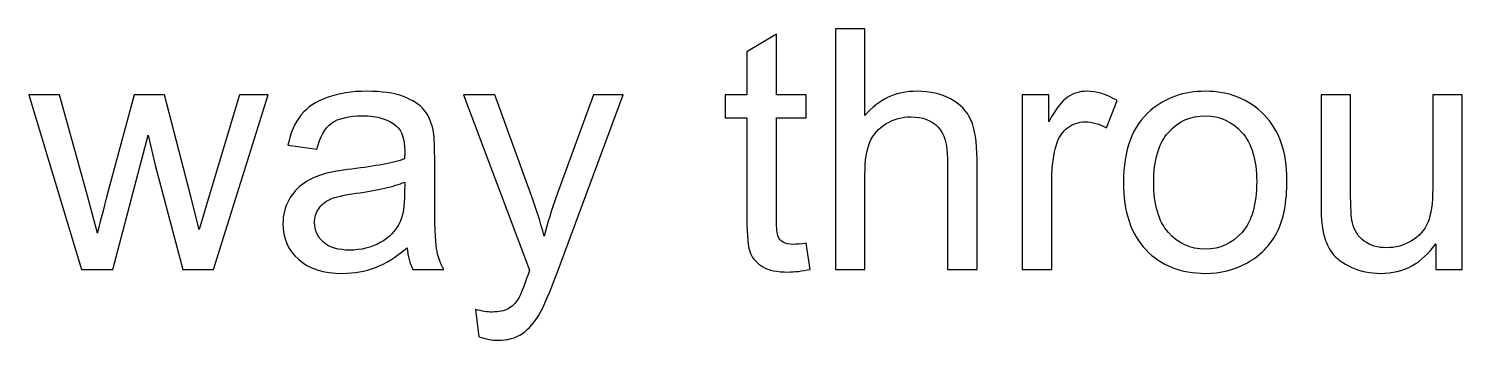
# Model space of a CAD drawing. Header units: centimetres. Extents: x -192 to 192, y -120 to 148.
# Drawn here: x -158.79 to -129.2, y 97.56 to 103.99 of the extents above; entities that cross this region are included whole.
import ezdxf

# ---------------------------------------------------------------- set-up
doc = ezdxf.new("R2010")
doc.units = ezdxf.units.CM
doc.header["$MEASUREMENT"] = 0
doc.layers.add('layer 1', color=7, linetype='Continuous')

msp = doc.modelspace()

# ---------------------------------------------------------------- linework, layer by layer
at = {"layer": 'layer 1', "color": 6}
for points, knots in [([(-142.73959, 99.56642), (-142.73959, 99.56642), (-142.65626, 99.02707), (-142.65626, 99.02707), (-142.65626, 99.02707), (-142.82755, 98.99119), (-142.98149, 98.97267), (-143.11575, 98.97267), (-143.11575, 98.97267), (-143.33681, 98.97267), (-143.50811, 99.00739), (-143.63079, 99.07799), (-143.63079, 99.07799), (-143.75232, 99.14859), (-143.83797, 99.24003), (-143.88774, 99.35461), (-143.88774, 99.35461), (-143.9375, 99.4692), (-143.96181, 99.70994), (-143.96181, 100.07683), (-143.96181, 100.07683), (-143.96181, 100.07683), (-143.96181, 102.15322), (-143.96181, 102.15322), (-143.96181, 102.15322), (-143.96181, 102.15322), (-144.4132, 102.15322), (-144.4132, 102.15322), (-144.4132, 102.15322), (-144.4132, 102.15322), (-144.4132, 102.62544), (-144.4132, 102.62544), (-144.4132, 102.62544), (-144.4132, 102.62544), (-143.96181, 102.62544), (-143.96181, 102.62544), (-143.96181, 102.62544), (-143.96181, 102.62544), (-143.96181, 103.51665), (-143.96181, 103.51665), (-143.96181, 103.51665), (-143.96181, 103.51665), (-143.3507, 103.88355), (-143.3507, 103.88355), (-143.3507, 103.88355), (-143.3507, 103.88355), (-143.3507, 102.62544), (-143.3507, 102.62544), (-143.3507, 102.62544), (-143.3507, 102.62544), (-142.73959, 102.62544), (-142.73959, 102.62544), (-142.73959, 102.62544), (-142.73959, 102.62544), (-142.73959, 102.15322), (-142.73959, 102.15322), (-142.73959, 102.15322), (-142.73959, 102.15322), (-143.3507, 102.15322), (-143.3507, 102.15322), (-143.3507, 102.15322), (-143.3507, 102.15322), (-143.3507, 100.04211), (-143.3507, 100.04211), (-143.3507, 100.04211), (-143.3507, 99.86734), (-143.34028, 99.75508), (-143.31829, 99.70531), (-143.31829, 99.70531), (-143.29746, 99.65554), (-143.26274, 99.61619), (-143.21413, 99.58609), (-143.21413, 99.58609), (-143.16551, 99.55716), (-143.09607, 99.54211), (-143.00579, 99.54211), (-143.00579, 99.54211), (-142.93866, 99.54211), (-142.84954, 99.55021), (-142.73959, 99.56642)], [0, 0, 0, 0, 0.04761905, 0.04761905, 0.04761905, 0.04761905, 0.0952381, 0.0952381, 0.0952381, 0.0952381, 0.14285714, 0.14285714, 0.14285714, 0.14285714, 0.19047619, 0.19047619, 0.19047619, 0.19047619, 0.23809524, 0.23809524, 0.23809524, 0.23809524, 0.28571429, 0.28571429, 0.28571429, 0.28571429, 0.33333333, 0.33333333, 0.33333333, 0.33333333, 0.38095238, 0.38095238, 0.38095238, 0.38095238, 0.42857143, 0.42857143, 0.42857143, 0.42857143, 0.47619048, 0.47619048, 0.47619048, 0.47619048, 0.52380952, 0.52380952, 0.52380952, 0.52380952, 0.57142857, 0.57142857, 0.57142857, 0.57142857, 0.61904762, 0.61904762, 0.61904762, 0.61904762, 0.66666667, 0.66666667, 0.66666667, 0.66666667, 0.71428571, 0.71428571, 0.71428571, 0.71428571, 0.76190476, 0.76190476, 0.76190476, 0.76190476, 0.80952381, 0.80952381, 0.80952381, 0.80952381, 0.85714286, 0.85714286, 0.85714286, 0.85714286, 0.9047619, 0.9047619, 0.9047619, 0.9047619, 1, 1, 1, 1]), ([(-142.13658, 99.02128), (-142.13658, 99.02128), (-142.13658, 103.9935), (-142.13658, 103.9935), (-142.13658, 103.9935), (-142.13658, 103.9935), (-141.52547, 103.9935), (-141.52547, 103.9935), (-141.52547, 103.9935), (-141.52547, 103.9935), (-141.52547, 102.20415), (-141.52547, 102.20415), (-141.52547, 102.20415), (-141.2419, 102.53632), (-140.88426, 102.70183), (-140.45139, 102.70183), (-140.45139, 102.70183), (-140.18635, 102.70183), (-139.95602, 102.64975), (-139.75926, 102.54443), (-139.75926, 102.54443), (-139.56366, 102.4391), (-139.42362, 102.29443), (-139.33912, 102.10924), (-139.33912, 102.10924), (-139.25463, 101.92406), (-139.21297, 101.65438), (-139.21297, 101.30253), (-139.21297, 101.30253), (-139.21297, 101.30253), (-139.21297, 99.02128), (-139.21297, 99.02128), (-139.21297, 99.02128), (-139.21297, 99.02128), (-139.82408, 99.02128), (-139.82408, 99.02128), (-139.82408, 99.02128), (-139.82408, 99.02128), (-139.82408, 101.30021), (-139.82408, 101.30021), (-139.82408, 101.30021), (-139.82408, 101.60461), (-139.89005, 101.82683), (-140.02084, 101.96572), (-140.02084, 101.96572), (-140.15278, 102.10461), (-140.33797, 102.17406), (-140.57871, 102.17406), (-140.57871, 102.17406), (-140.75811, 102.17406), (-140.92709, 102.12776), (-141.08565, 102.03401), (-141.08565, 102.03401), (-141.24422, 101.94026), (-141.35648, 101.81294), (-141.42477, 101.65207), (-141.42477, 101.65207), (-141.4919, 101.49234), (-141.52547, 101.27128), (-141.52547, 100.98887), (-141.52547, 100.98887), (-141.52547, 100.98887), (-141.52547, 99.02128), (-141.52547, 99.02128), (-141.52547, 99.02128), (-141.52547, 99.02128), (-142.13658, 99.02128), (-142.13658, 99.02128)], [0, 0, 0, 0, 0.05555556, 0.05555556, 0.05555556, 0.05555556, 0.11111111, 0.11111111, 0.11111111, 0.11111111, 0.16666667, 0.16666667, 0.16666667, 0.16666667, 0.22222222, 0.22222222, 0.22222222, 0.22222222, 0.27777778, 0.27777778, 0.27777778, 0.27777778, 0.33333333, 0.33333333, 0.33333333, 0.33333333, 0.38888889, 0.38888889, 0.38888889, 0.38888889, 0.44444444, 0.44444444, 0.44444444, 0.44444444, 0.5, 0.5, 0.5, 0.5, 0.55555556, 0.55555556, 0.55555556, 0.55555556, 0.61111111, 0.61111111, 0.61111111, 0.61111111, 0.66666667, 0.66666667, 0.66666667, 0.66666667, 0.72222222, 0.72222222, 0.72222222, 0.72222222, 0.77777778, 0.77777778, 0.77777778, 0.77777778, 0.83333333, 0.83333333, 0.83333333, 0.83333333, 0.88888889, 0.88888889, 0.88888889, 0.88888889, 1, 1, 1, 1]), ([(-150.9757, 99.47267), (-151.20255, 99.27938), (-151.4213, 99.14397), (-151.63079, 99.0641), (-151.63079, 99.0641), (-151.84028, 98.98424), (-152.06482, 98.94489), (-152.30556, 98.94489), (-152.30556, 98.94489), (-152.7014, 98.94489), (-153.00579, 99.04096), (-153.21876, 99.23424), (-153.21876, 99.23424), (-153.43172, 99.42637), (-153.5382, 99.6729), (-153.5382, 99.97267), (-153.5382, 99.97267), (-153.5382, 100.14859), (-153.49769, 100.30947), (-153.41783, 100.45531), (-153.41783, 100.45531), (-153.33681, 100.60114), (-153.23149, 100.71688), (-153.10186, 100.80484), (-153.10186, 100.80484), (-152.97107, 100.89281), (-152.82524, 100.95994), (-152.66204, 101.00508), (-152.66204, 101.00508), (-152.54167, 101.03633), (-152.35996, 101.06642), (-152.11806, 101.09651), (-152.11806, 101.09651), (-151.62501, 101.15438), (-151.26042, 101.22498), (-151.02779, 101.306), (-151.02779, 101.306), (-151.02547, 101.38933), (-151.02431, 101.44257), (-151.02431, 101.46457), (-151.02431, 101.46457), (-151.02431, 101.71225), (-151.08218, 101.88702), (-151.19792, 101.98887), (-151.19792, 101.98887), (-151.35417, 102.1266), (-151.58681, 102.19489), (-151.89468, 102.19489), (-151.89468, 102.19489), (-152.18288, 102.19489), (-152.39584, 102.14396), (-152.53241, 102.04327), (-152.53241, 102.04327), (-152.67015, 101.94257), (-152.77084, 101.76433), (-152.83681, 101.50739), (-152.83681, 101.50739), (-152.83681, 101.50739), (-153.43403, 101.59072), (-153.43403, 101.59072), (-153.43403, 101.59072), (-153.37964, 101.84651), (-153.29052, 102.05369), (-153.16552, 102.21109), (-153.16552, 102.21109), (-153.04052, 102.3685), (-152.85996, 102.48887), (-152.62385, 102.57452), (-152.62385, 102.57452), (-152.3889, 102.65901), (-152.11459, 102.70183), (-151.8044, 102.70183), (-151.8044, 102.70183), (-151.49653, 102.70183), (-151.24538, 102.66595), (-151.05209, 102.59304), (-151.05209, 102.59304), (-150.85996, 102.52012), (-150.7176, 102.42984), (-150.62732, 102.31989), (-150.62732, 102.31989), (-150.53704, 102.20994), (-150.47339, 102.07105), (-150.43635, 101.90322), (-150.43635, 101.90322), (-150.41667, 101.79906), (-150.40626, 101.61156), (-150.40626, 101.34188), (-150.40626, 101.34188), (-150.40626, 101.34188), (-150.40626, 100.5317), (-150.40626, 100.5317), (-150.40626, 100.5317), (-150.40626, 99.96572), (-150.39353, 99.60809), (-150.36806, 99.45646), (-150.36806, 99.45646), (-150.34376, 99.30484), (-150.29283, 99.16017), (-150.21876, 99.02128), (-150.21876, 99.02128), (-150.21876, 99.02128), (-150.85765, 99.02128), (-150.85765, 99.02128), (-150.85765, 99.02128), (-150.91899, 99.14975), (-150.95834, 99.30022), (-150.9757, 99.47267)], [0, 0, 0, 0, 0.03571429, 0.03571429, 0.03571429, 0.03571429, 0.07142857, 0.07142857, 0.07142857, 0.07142857, 0.10714286, 0.10714286, 0.10714286, 0.10714286, 0.14285714, 0.14285714, 0.14285714, 0.14285714, 0.17857143, 0.17857143, 0.17857143, 0.17857143, 0.21428571, 0.21428571, 0.21428571, 0.21428571, 0.25, 0.25, 0.25, 0.25, 0.28571429, 0.28571429, 0.28571429, 0.28571429, 0.32142857, 0.32142857, 0.32142857, 0.32142857, 0.35714286, 0.35714286, 0.35714286, 0.35714286, 0.39285714, 0.39285714, 0.39285714, 0.39285714, 0.42857143, 0.42857143, 0.42857143, 0.42857143, 0.46428571, 0.46428571, 0.46428571, 0.46428571, 0.5, 0.5, 0.5, 0.5, 0.53571429, 0.53571429, 0.53571429, 0.53571429, 0.57142857, 0.57142857, 0.57142857, 0.57142857, 0.60714286, 0.60714286, 0.60714286, 0.60714286, 0.64285714, 0.64285714, 0.64285714, 0.64285714, 0.67857143, 0.67857143, 0.67857143, 0.67857143, 0.71428571, 0.71428571, 0.71428571, 0.71428571, 0.75, 0.75, 0.75, 0.75, 0.78571429, 0.78571429, 0.78571429, 0.78571429, 0.82142857, 0.82142857, 0.82142857, 0.82142857, 0.85714286, 0.85714286, 0.85714286, 0.85714286, 0.89285714, 0.89285714, 0.89285714, 0.89285714, 0.92857143, 0.92857143, 0.92857143, 0.92857143, 1, 1, 1, 1]), ([(-138.28125, 99.02128), (-138.28125, 99.02128), (-138.28125, 102.62544), (-138.28125, 102.62544), (-138.28125, 102.62544), (-138.28125, 102.62544), (-137.73264, 102.62544), (-137.73264, 102.62544), (-137.73264, 102.62544), (-137.73264, 102.62544), (-137.73264, 102.07336), (-137.73264, 102.07336), (-137.73264, 102.07336), (-137.59259, 102.32915), (-137.46296, 102.49813), (-137.34375, 102.57915), (-137.34375, 102.57915), (-137.22454, 102.66132), (-137.09375, 102.70183), (-136.95139, 102.70183), (-136.95139, 102.70183), (-136.74537, 102.70183), (-136.53588, 102.63702), (-136.32292, 102.50855), (-136.32292, 102.50855), (-136.32292, 102.50855), (-136.54051, 101.94489), (-136.54051, 101.94489), (-136.54051, 101.94489), (-136.68866, 102.02822), (-136.83681, 102.06989), (-136.98496, 102.06989), (-136.98496, 102.06989), (-137.11806, 102.06989), (-137.23727, 102.02938), (-137.34259, 101.94952), (-137.34259, 101.94952), (-137.44792, 101.86966), (-137.52315, 101.75855), (-137.56829, 101.61619), (-137.56829, 101.61619), (-137.63658, 101.39975), (-137.67014, 101.16248), (-137.67014, 100.90438), (-137.67014, 100.90438), (-137.67014, 100.90438), (-137.67014, 99.02128), (-137.67014, 99.02128), (-137.67014, 99.02128), (-137.67014, 99.02128), (-138.28125, 99.02128), (-138.28125, 99.02128)], [0, 0, 0, 0, 0.07142857, 0.07142857, 0.07142857, 0.07142857, 0.14285714, 0.14285714, 0.14285714, 0.14285714, 0.21428571, 0.21428571, 0.21428571, 0.21428571, 0.28571429, 0.28571429, 0.28571429, 0.28571429, 0.35714286, 0.35714286, 0.35714286, 0.35714286, 0.42857143, 0.42857143, 0.42857143, 0.42857143, 0.5, 0.5, 0.5, 0.5, 0.57142857, 0.57142857, 0.57142857, 0.57142857, 0.64285714, 0.64285714, 0.64285714, 0.64285714, 0.71428571, 0.71428571, 0.71428571, 0.71428571, 0.78571429, 0.78571429, 0.78571429, 0.78571429, 0.85714286, 0.85714286, 0.85714286, 0.85714286, 1, 1, 1, 1]), ([(-136.19097, 100.82336), (-136.19097, 101.48887), (-136.00579, 101.98193), (-135.63426, 102.30253), (-135.63426, 102.30253), (-135.32523, 102.56873), (-134.94676, 102.70183), (-134.50116, 102.70183), (-134.50116, 102.70183), (-134.00695, 102.70183), (-133.60185, 102.5398), (-133.28704, 102.21572), (-133.28704, 102.21572), (-132.97338, 101.89281), (-132.81598, 101.44489), (-132.81598, 100.87429), (-132.81598, 100.87429), (-132.81598, 100.41133), (-132.88542, 100.0479), (-133.02431, 99.78285), (-133.02431, 99.78285), (-133.1632, 99.51781), (-133.36574, 99.31179), (-133.63195, 99.1648), (-133.63195, 99.1648), (-133.89699, 99.01781), (-134.1875, 98.94489), (-134.50116, 98.94489), (-134.50116, 98.94489), (-135.00579, 98.94489), (-135.4132, 99.10577), (-135.72454, 99.42869), (-135.72454, 99.42869), (-136.03588, 99.7516), (-136.19097, 100.21688), (-136.19097, 100.82336)], [0, 0, 0, 0, 0.1, 0.1, 0.1, 0.1, 0.2, 0.2, 0.2, 0.2, 0.3, 0.3, 0.3, 0.3, 0.4, 0.4, 0.4, 0.4, 0.5, 0.5, 0.5, 0.5, 0.6, 0.6, 0.6, 0.6, 0.7, 0.7, 0.7, 0.7, 0.8, 0.8, 0.8, 0.8, 1, 1, 1, 1]), ([(-157.69676, 99.02128), (-157.69676, 99.02128), (-158.78588, 102.62544), (-158.78588, 102.62544), (-158.78588, 102.62544), (-158.78588, 102.62544), (-158.14699, 102.62544), (-158.14699, 102.62544), (-158.14699, 102.62544), (-158.14699, 102.62544), (-157.57176, 100.54558), (-157.57176, 100.54558), (-157.57176, 100.54558), (-157.57176, 100.54558), (-157.36806, 99.77128), (-157.36806, 99.77128), (-157.36806, 99.77128), (-157.35995, 99.80947), (-157.29745, 100.05716), (-157.18171, 100.51433), (-157.18171, 100.51433), (-157.18171, 100.51433), (-156.61111, 102.62544), (-156.61111, 102.62544), (-156.61111, 102.62544), (-156.61111, 102.62544), (-155.98495, 102.62544), (-155.98495, 102.62544), (-155.98495, 102.62544), (-155.98495, 102.62544), (-155.44213, 100.53285), (-155.44213, 100.53285), (-155.44213, 100.53285), (-155.44213, 100.53285), (-155.26505, 99.84651), (-155.26505, 99.84651), (-155.26505, 99.84651), (-155.26505, 99.84651), (-155.05787, 100.54211), (-155.05787, 100.54211), (-155.05787, 100.54211), (-155.05787, 100.54211), (-154.43519, 102.62544), (-154.43519, 102.62544), (-154.43519, 102.62544), (-154.43519, 102.62544), (-153.84144, 102.62544), (-153.84144, 102.62544), (-153.84144, 102.62544), (-153.84144, 102.62544), (-154.97222, 99.02128), (-154.97222, 99.02128), (-154.97222, 99.02128), (-154.97222, 99.02128), (-155.60417, 99.02128), (-155.60417, 99.02128), (-155.60417, 99.02128), (-155.60417, 99.02128), (-156.17593, 101.17753), (-156.17593, 101.17753), (-156.17593, 101.17753), (-156.17593, 101.17753), (-156.3206, 101.79443), (-156.3206, 101.79443), (-156.3206, 101.79443), (-156.3206, 101.79443), (-157.04977, 99.02128), (-157.04977, 99.02128), (-157.04977, 99.02128), (-157.04977, 99.02128), (-157.69676, 99.02128), (-157.69676, 99.02128)], [0, 0, 0, 0, 0.05263158, 0.05263158, 0.05263158, 0.05263158, 0.10526316, 0.10526316, 0.10526316, 0.10526316, 0.15789474, 0.15789474, 0.15789474, 0.15789474, 0.21052632, 0.21052632, 0.21052632, 0.21052632, 0.26315789, 0.26315789, 0.26315789, 0.26315789, 0.31578947, 0.31578947, 0.31578947, 0.31578947, 0.36842105, 0.36842105, 0.36842105, 0.36842105, 0.42105263, 0.42105263, 0.42105263, 0.42105263, 0.47368421, 0.47368421, 0.47368421, 0.47368421, 0.52631579, 0.52631579, 0.52631579, 0.52631579, 0.57894737, 0.57894737, 0.57894737, 0.57894737, 0.63157895, 0.63157895, 0.63157895, 0.63157895, 0.68421053, 0.68421053, 0.68421053, 0.68421053, 0.73684211, 0.73684211, 0.73684211, 0.73684211, 0.78947368, 0.78947368, 0.78947368, 0.78947368, 0.84210526, 0.84210526, 0.84210526, 0.84210526, 0.89473684, 0.89473684, 0.89473684, 0.89473684, 1, 1, 1, 1]), ([(-149.49537, 97.63586), (-149.49537, 97.63586), (-149.56482, 98.20068), (-149.56482, 98.20068), (-149.56482, 98.20068), (-149.43056, 98.1648), (-149.31482, 98.14628), (-149.21528, 98.14628), (-149.21528, 98.14628), (-149.07871, 98.14628), (-148.96991, 98.16943), (-148.88889, 98.21457), (-148.88889, 98.21457), (-148.80672, 98.25971), (-148.73959, 98.32336), (-148.6875, 98.40438), (-148.6875, 98.40438), (-148.64931, 98.46572), (-148.58681, 98.61735), (-148.50116, 98.8604), (-148.50116, 98.8604), (-148.48959, 98.89397), (-148.47223, 98.94373), (-148.44676, 99.00971), (-148.44676, 99.00971), (-148.44676, 99.00971), (-149.81482, 102.62544), (-149.81482, 102.62544), (-149.81482, 102.62544), (-149.81482, 102.62544), (-149.16204, 102.62544), (-149.16204, 102.62544), (-149.16204, 102.62544), (-149.16204, 102.62544), (-148.40973, 100.54443), (-148.40973, 100.54443), (-148.40973, 100.54443), (-148.31135, 100.2817), (-148.22454, 100.00392), (-148.147, 99.71225), (-148.147, 99.71225), (-148.07639, 99.98656), (-147.99306, 100.25739), (-147.89584, 100.52359), (-147.89584, 100.52359), (-147.89584, 100.52359), (-147.12732, 102.62544), (-147.12732, 102.62544), (-147.12732, 102.62544), (-147.12732, 102.62544), (-146.51737, 102.62544), (-146.51737, 102.62544), (-146.51737, 102.62544), (-146.51737, 102.62544), (-147.87963, 98.95878), (-147.87963, 98.95878), (-147.87963, 98.95878), (-148.02663, 98.5641), (-148.14121, 98.29327), (-148.22338, 98.14397), (-148.22338, 98.14397), (-148.33218, 97.94373), (-148.45718, 97.79674), (-148.59723, 97.70299), (-148.59723, 97.70299), (-148.73843, 97.60924), (-148.90625, 97.56295), (-149.1007, 97.56295), (-149.1007, 97.56295), (-149.21875, 97.56295), (-149.3507, 97.58725), (-149.49537, 97.63586)], [0, 0, 0, 0, 0.05263158, 0.05263158, 0.05263158, 0.05263158, 0.10526316, 0.10526316, 0.10526316, 0.10526316, 0.15789474, 0.15789474, 0.15789474, 0.15789474, 0.21052632, 0.21052632, 0.21052632, 0.21052632, 0.26315789, 0.26315789, 0.26315789, 0.26315789, 0.31578947, 0.31578947, 0.31578947, 0.31578947, 0.36842105, 0.36842105, 0.36842105, 0.36842105, 0.42105263, 0.42105263, 0.42105263, 0.42105263, 0.47368421, 0.47368421, 0.47368421, 0.47368421, 0.52631579, 0.52631579, 0.52631579, 0.52631579, 0.57894737, 0.57894737, 0.57894737, 0.57894737, 0.63157895, 0.63157895, 0.63157895, 0.63157895, 0.68421053, 0.68421053, 0.68421053, 0.68421053, 0.73684211, 0.73684211, 0.73684211, 0.73684211, 0.78947368, 0.78947368, 0.78947368, 0.78947368, 0.84210526, 0.84210526, 0.84210526, 0.84210526, 0.89473684, 0.89473684, 0.89473684, 0.89473684, 1, 1, 1, 1]), ([(-129.74537, 99.02128), (-129.74537, 99.02128), (-129.74537, 99.55716), (-129.74537, 99.55716), (-129.74537, 99.55716), (-130.02546, 99.14859), (-130.40509, 98.94489), (-130.88542, 98.94489), (-130.88542, 98.94489), (-131.09722, 98.94489), (-131.29514, 98.9854), (-131.47917, 99.06642), (-131.47917, 99.06642), (-131.66319, 99.14859), (-131.79977, 99.25045), (-131.88889, 99.37313), (-131.88889, 99.37313), (-131.97801, 99.49697), (-132.04051, 99.64744), (-132.07639, 99.82568), (-132.07639, 99.82568), (-132.10069, 99.94605), (-132.11343, 100.13586), (-132.11343, 100.39512), (-132.11343, 100.39512), (-132.11343, 100.39512), (-132.11343, 102.62544), (-132.11343, 102.62544), (-132.11343, 102.62544), (-132.11343, 102.62544), (-131.50232, 102.62544), (-131.50232, 102.62544), (-131.50232, 102.62544), (-131.50232, 102.62544), (-131.50232, 100.63123), (-131.50232, 100.63123), (-131.50232, 100.63123), (-131.50232, 100.31295), (-131.48958, 100.09767), (-131.46528, 99.98771), (-131.46528, 99.98771), (-131.42708, 99.82684), (-131.34607, 99.70184), (-131.22107, 99.6104), (-131.22107, 99.6104), (-131.09722, 99.51896), (-130.94445, 99.47267), (-130.76157, 99.47267), (-130.76157, 99.47267), (-130.5787, 99.47267), (-130.40741, 99.51896), (-130.24769, 99.61271), (-130.24769, 99.61271), (-130.08796, 99.70646), (-129.97454, 99.83494), (-129.90741, 99.99582), (-129.90741, 99.99582), (-129.84144, 100.1567), (-129.80787, 100.39165), (-129.80787, 100.69836), (-129.80787, 100.69836), (-129.80787, 100.69836), (-129.80787, 102.62544), (-129.80787, 102.62544), (-129.80787, 102.62544), (-129.80787, 102.62544), (-129.19676, 102.62544), (-129.19676, 102.62544), (-129.19676, 102.62544), (-129.19676, 102.62544), (-129.19676, 99.02128), (-129.19676, 99.02128), (-129.19676, 99.02128), (-129.19676, 99.02128), (-129.74537, 99.02128), (-129.74537, 99.02128)], [0, 0, 0, 0, 0.05, 0.05, 0.05, 0.05, 0.1, 0.1, 0.1, 0.1, 0.15, 0.15, 0.15, 0.15, 0.2, 0.2, 0.2, 0.2, 0.25, 0.25, 0.25, 0.25, 0.3, 0.3, 0.3, 0.3, 0.35, 0.35, 0.35, 0.35, 0.4, 0.4, 0.4, 0.4, 0.45, 0.45, 0.45, 0.45, 0.5, 0.5, 0.5, 0.5, 0.55, 0.55, 0.55, 0.55, 0.6, 0.6, 0.6, 0.6, 0.65, 0.65, 0.65, 0.65, 0.7, 0.7, 0.7, 0.7, 0.75, 0.75, 0.75, 0.75, 0.8, 0.8, 0.8, 0.8, 0.85, 0.85, 0.85, 0.85, 0.9, 0.9, 0.9, 0.9, 1, 1, 1, 1]), ([(-135.56597, 100.8222), (-135.56597, 100.36156), (-135.46528, 100.01665), (-135.26389, 99.78864), (-135.26389, 99.78864), (-135.06134, 99.55947), (-134.80787, 99.44489), (-134.50116, 99.44489), (-134.50116, 99.44489), (-134.19792, 99.44489), (-133.9456, 99.55947), (-133.74306, 99.7898), (-133.74306, 99.7898), (-133.54167, 100.02012), (-133.44098, 100.37082), (-133.44098, 100.84188), (-133.44098, 100.84188), (-133.44098, 101.28632), (-133.54283, 101.62313), (-133.74537, 101.85114), (-133.74537, 101.85114), (-133.94792, 102.08031), (-134.20023, 102.19489), (-134.50116, 102.19489), (-134.50116, 102.19489), (-134.80787, 102.19489), (-135.06134, 102.08146), (-135.26389, 101.85345), (-135.26389, 101.85345), (-135.46528, 101.62545), (-135.56597, 101.2817), (-135.56597, 100.8222)], [0, 0, 0, 0, 0.11111111, 0.11111111, 0.11111111, 0.11111111, 0.22222222, 0.22222222, 0.22222222, 0.22222222, 0.33333333, 0.33333333, 0.33333333, 0.33333333, 0.44444444, 0.44444444, 0.44444444, 0.44444444, 0.55555556, 0.55555556, 0.55555556, 0.55555556, 0.66666667, 0.66666667, 0.66666667, 0.66666667, 0.77777778, 0.77777778, 0.77777778, 0.77777778, 1, 1, 1, 1]), ([(-151.02431, 100.82683), (-151.24653, 100.73656), (-151.57987, 100.66017), (-152.02431, 100.59767), (-152.02431, 100.59767), (-152.27663, 100.56179), (-152.45487, 100.52128), (-152.55903, 100.47614), (-152.55903, 100.47614), (-152.6632, 100.431), (-152.74306, 100.36503), (-152.79977, 100.27938), (-152.79977, 100.27938), (-152.85649, 100.19258), (-152.88542, 100.09651), (-152.88542, 99.99003), (-152.88542, 99.99003), (-152.88542, 99.82915), (-152.82408, 99.69373), (-152.70024, 99.58609), (-152.70024, 99.58609), (-152.5764, 99.47846), (-152.39584, 99.42406), (-152.15857, 99.42406), (-152.15857, 99.42406), (-151.92362, 99.42406), (-151.71413, 99.47498), (-151.5301, 99.57799), (-151.5301, 99.57799), (-151.34723, 99.67984), (-151.21181, 99.81989), (-151.12616, 99.99697), (-151.12616, 99.99697), (-151.06019, 100.13471), (-151.02779, 100.33725), (-151.02779, 100.60461), (-151.02779, 100.60461), (-151.02779, 100.60461), (-151.02431, 100.82683), (-151.02431, 100.82683)], [0, 0, 0, 0, 0.09090909, 0.09090909, 0.09090909, 0.09090909, 0.18181818, 0.18181818, 0.18181818, 0.18181818, 0.27272727, 0.27272727, 0.27272727, 0.27272727, 0.36363636, 0.36363636, 0.36363636, 0.36363636, 0.45454545, 0.45454545, 0.45454545, 0.45454545, 0.54545455, 0.54545455, 0.54545455, 0.54545455, 0.63636364, 0.63636364, 0.63636364, 0.63636364, 0.72727273, 0.72727273, 0.72727273, 0.72727273, 0.81818182, 0.81818182, 0.81818182, 0.81818182, 1, 1, 1, 1])]:
    msp.add_open_spline(points, degree=3, knots=knots, dxfattribs=at)

doc.saveas('drawing.dxf')
